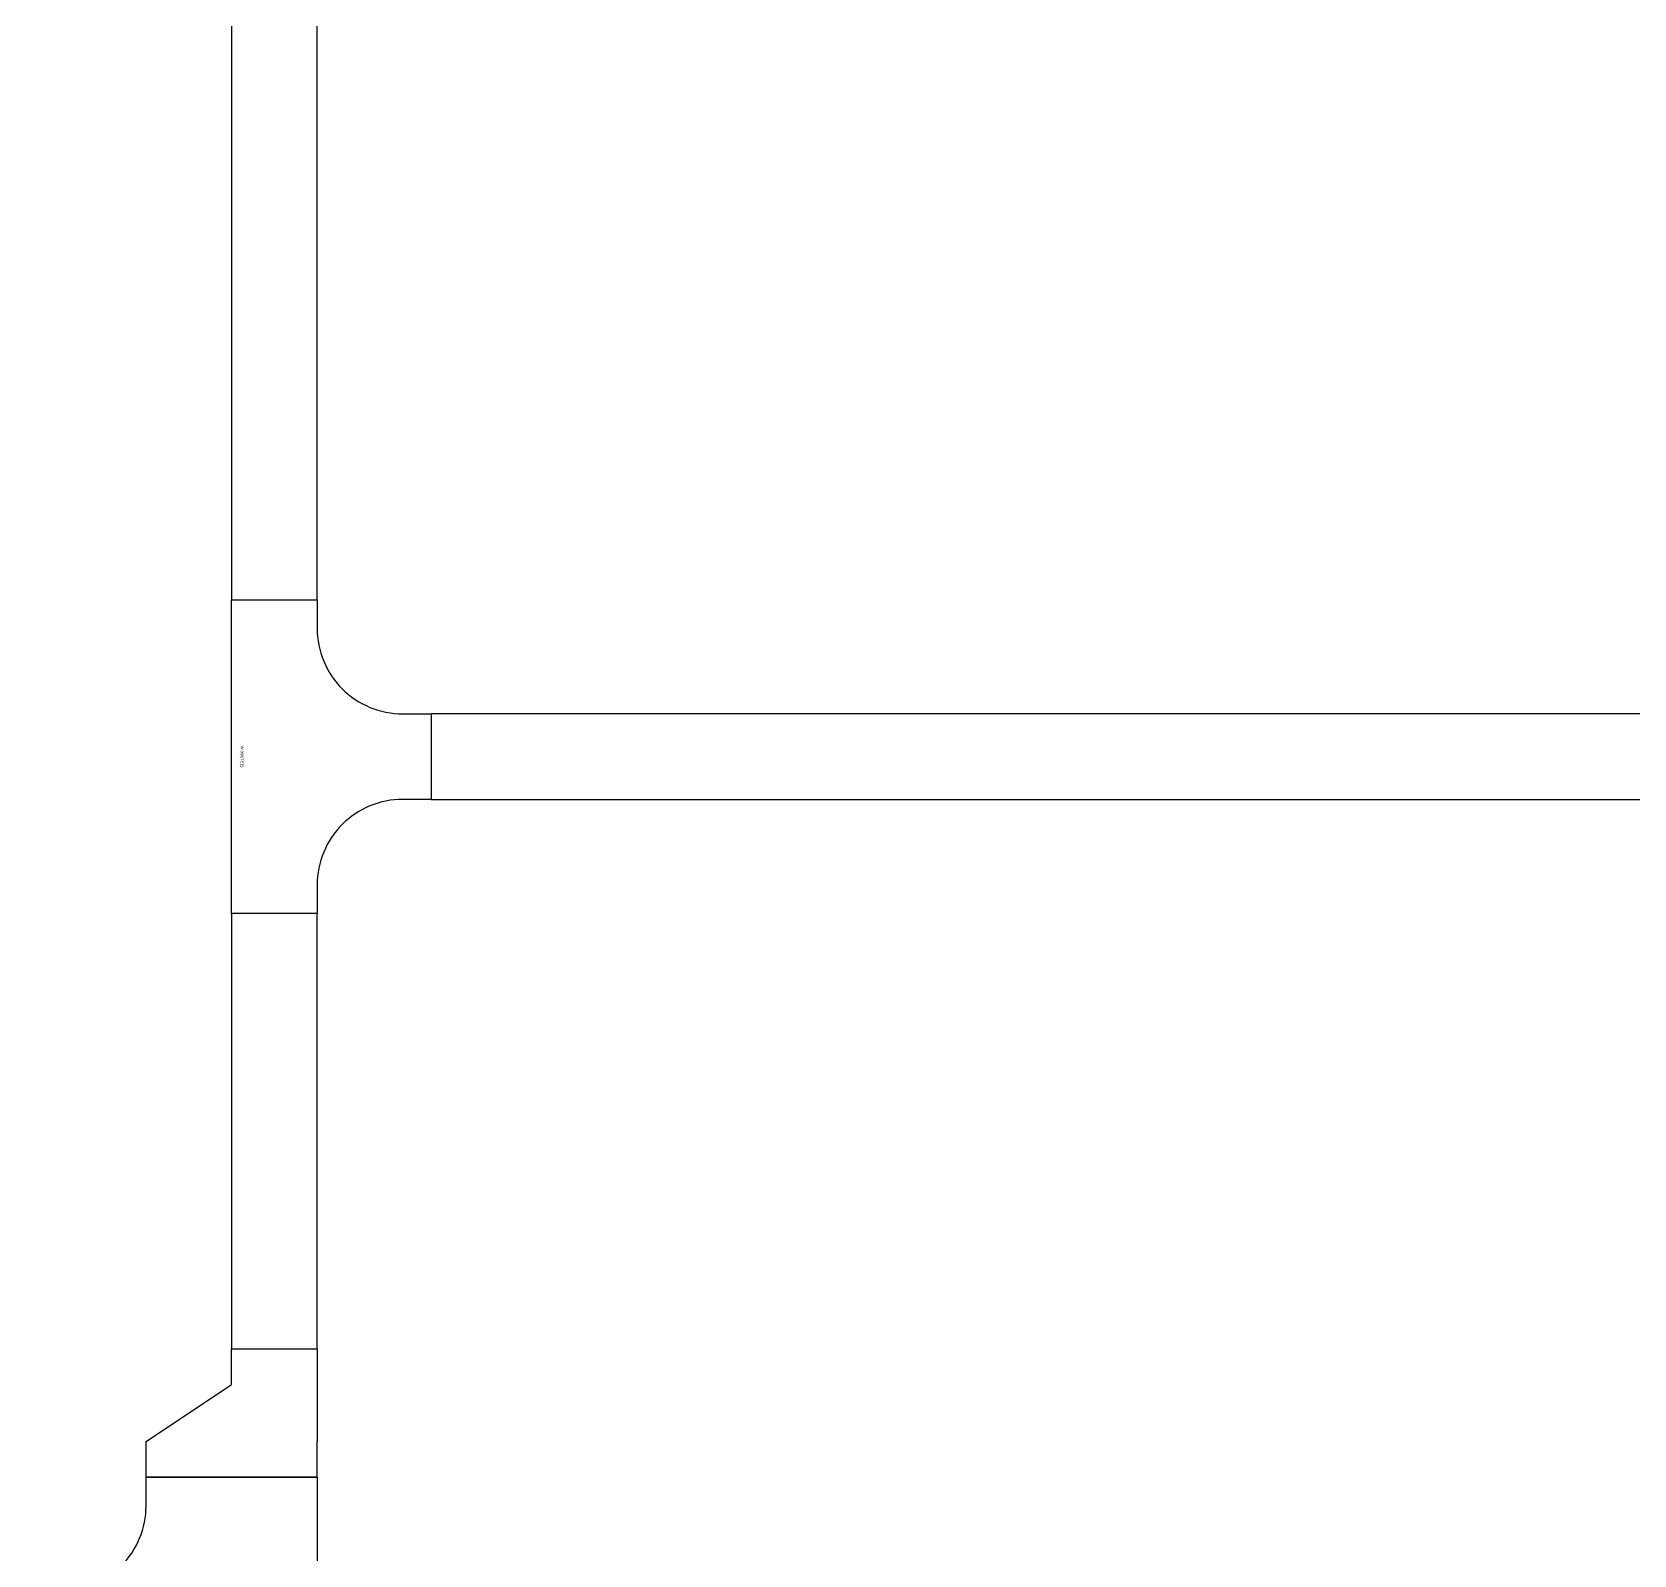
# Model space of a CAD drawing. Header units: millimetres. Extents: x 88028 to 500787, y -530175 to 1035835.
# Drawn here: x 113454 to 119072, y -232368 to -227026 of the extents above; entities that cross this region are included whole.
import ezdxf
from ezdxf.enums import TextEntityAlignment as Align

# ---------------------------------------------------------------- set-up
doc = ezdxf.new("R2010")
doc.units = ezdxf.units.MM
doc.header["$LTSCALE"] = 150
doc.layers.get('Defpoints').update_dxf_attribs({"color": 150})
doc.layers.add('-----26 Electrical Cable Tray', color=200, linetype='Continuous')
doc.styles.add('LGR', font='LGSmHaTR.ttf')
doc.styles.get("Standard").update_dxf_attribs({"font": ''})
doc.styles.get('Standard').set_extended_font_data('Dotum')
doc.dimstyles.new('전기통신참고용-치수', dxfattribs={"dimscale": 15, "dimtxt": 2, "dimasz": 0, "dimexe": 0, "dimexo": 0, "dimgap": 0.4, "dimtad": 4, "dimdec": 0, "dimzin": 0, "dimdsep": 46, "dimtxsty": 'Standard', "dimblk": 'NONE', "dimcen": 0, "dimse1": 1, "dimse2": 1, "dimsd1": 1, "dimsd2": 1, "dimclrd": 8, "dimclre": 8, "dimclrt": 8, "dimadec": 0, "dimazin": 0, "dimtfac": 1, "dimtdec": 0, "dimtix": 1, "dimtmove": 2, "dimatfit": 0, "dimldrblk": 'NONE', "dimfxl": 2, "dimtolj": 1, "dimtzin": 0, "dimarcsym": 0})

# ---------------------------------------------------------------- blocks, each defined once
blk = doc.blocks.new('*U6')
at = {"color": 0}
blk.add_lwpolyline([(-400, 400), (-400, 300, 0.414214), (-100, 0), (0, 0), (0, -600), (-1400, -600), (-1400, 0), (-1300, 0, 0.414214), (-1000, 300), (-1000, 400)], format="xyb", close=True, dxfattribs=at)
at = {"color": 0, "style": 'LGR'}
blk.add_text('W:600(TEE)', height=10, dxfattribs=at).set_placement((-700, -565), align=Align.MIDDLE)
blk = doc.blocks.new('*D24')
at = {"layer": 'Defpoints', "color": 0, "transparency": 16777216}
for p in [(0, 600), (0, 600), (0, 0)]:
    blk.add_point(p, dxfattribs=at)
at = {"color": 8, "transparency": 16777216, "insert": (21.4, 300), "char_height": 30, "attachment_point": 5, "rotation": 90, "style": 'LGR'}
blk.add_mtext('\\A1;{\\C0;600}', dxfattribs=at)
blk = doc.blocks.new('_None')
blk = doc.blocks.new('*D25')
at = {"layer": 'Defpoints', "color": 0, "transparency": 16777216}
for p in [(-450, 300), (-450, 300), (-450, 0)]:
    blk.add_point(p, dxfattribs=at)
at = {"color": 8, "transparency": 16777216, "insert": (-471.4, 150), "char_height": 30, "attachment_point": 5, "rotation": 90, "style": 'LGR'}
blk.add_mtext('\\A1;{\\C0;300}', dxfattribs=at)
blk = doc.blocks.new('*U26')
at = {"color": 0}
blk.add_lwpolyline([(-1100, 0), (-1000, 0, 0.414214), (-700, 300), (-700, 400), (-400, 400), (-400, 300, 0.414214), (-100, 0), (0, 0), (0, -300), (-1100, -300)], format="xyb", close=True, dxfattribs=at)
at = {"color": 0, "style": 'LGR'}
blk.add_text('W:300(TEE)', height=10, dxfattribs=at).set_placement((-550, -265), align=Align.MIDDLE)
blk = doc.blocks.new('*U23')
at = {"color": 0}
for points in [[(-125, 600), (-125, 600), (-325, 300), (-325, 300)], [(0, 0), (0, 600), (-125, 600), (-125, 600)], [(-450, 300), (-450, 0), (-325, 0), (-325, 0)], [(-325, 300), (-325, 300), (-450, 300), (-450, 0)], [(0, 200), (0, 0), (-125, 0), (-125, 0)], [(-325, 0), (-325, 0), (-125, 0), (-125, 0)]]:
    blk.add_lwpolyline(points, dxfattribs=at)
for base, p1, p2, override, picture, middle in [((0, 600), (0, 0), (0, 600), {"dimtxsty": 'LGR', "dimclrd": 8, "dimclre": 8, "dimclrt": 8}, '*D24', (21.4, 300)), ((-450, 300), (-450, 0), (-450, 300), {"dimtad": 1, "dimtxsty": 'LGR', "dimclrd": 8, "dimclre": 8, "dimclrt": 8}, '*D25', (-471.4, 150))]:
    dim = blk.add_linear_dim(base=base, p1=p1, p2=p2, angle=90, text='{\\C0;<>}', dimstyle='전기통신참고용-치수', override=override, dxfattribs=at)
    dim.commit()
    dim.dimension.update_dxf_attribs({"geometry": picture, "text_midpoint": middle})

msp = doc.modelspace()

# ---------------------------------------------------------------- linework, layer by layer
at = {"layer": '-----26 Electrical Cable Tray'}
for points in [[(114153.6, -229018), (114453.6, -229018), (114453.6, -211695), (114153.6, -211695)], [(114853.6, -229418), (114853.6, -229718), (154103.6, -229718), (154103.6, -229418)], [(114153.6, -231645), (114453.6, -231645), (114453.6, -230118), (114153.6, -230118)]]:
    msp.add_lwpolyline(points, close=True, dxfattribs=at)

# ---------------------------------------------------------------- block references
for name, p, rotation in [('*U26', (114453.6, -230118), 270), ('*U6', (113853.6, -232095), 89.99999999999999)]:
    msp.add_blockref(name, p, dxfattribs=dict(at, rotation=rotation))
at = {"layer": '-----26 Electrical Cable Tray', "xscale": -1, "rotation": 90}
msp.add_blockref('*U23', (114453.6, -232095), dxfattribs=at)

doc.saveas('drawing.dxf')
